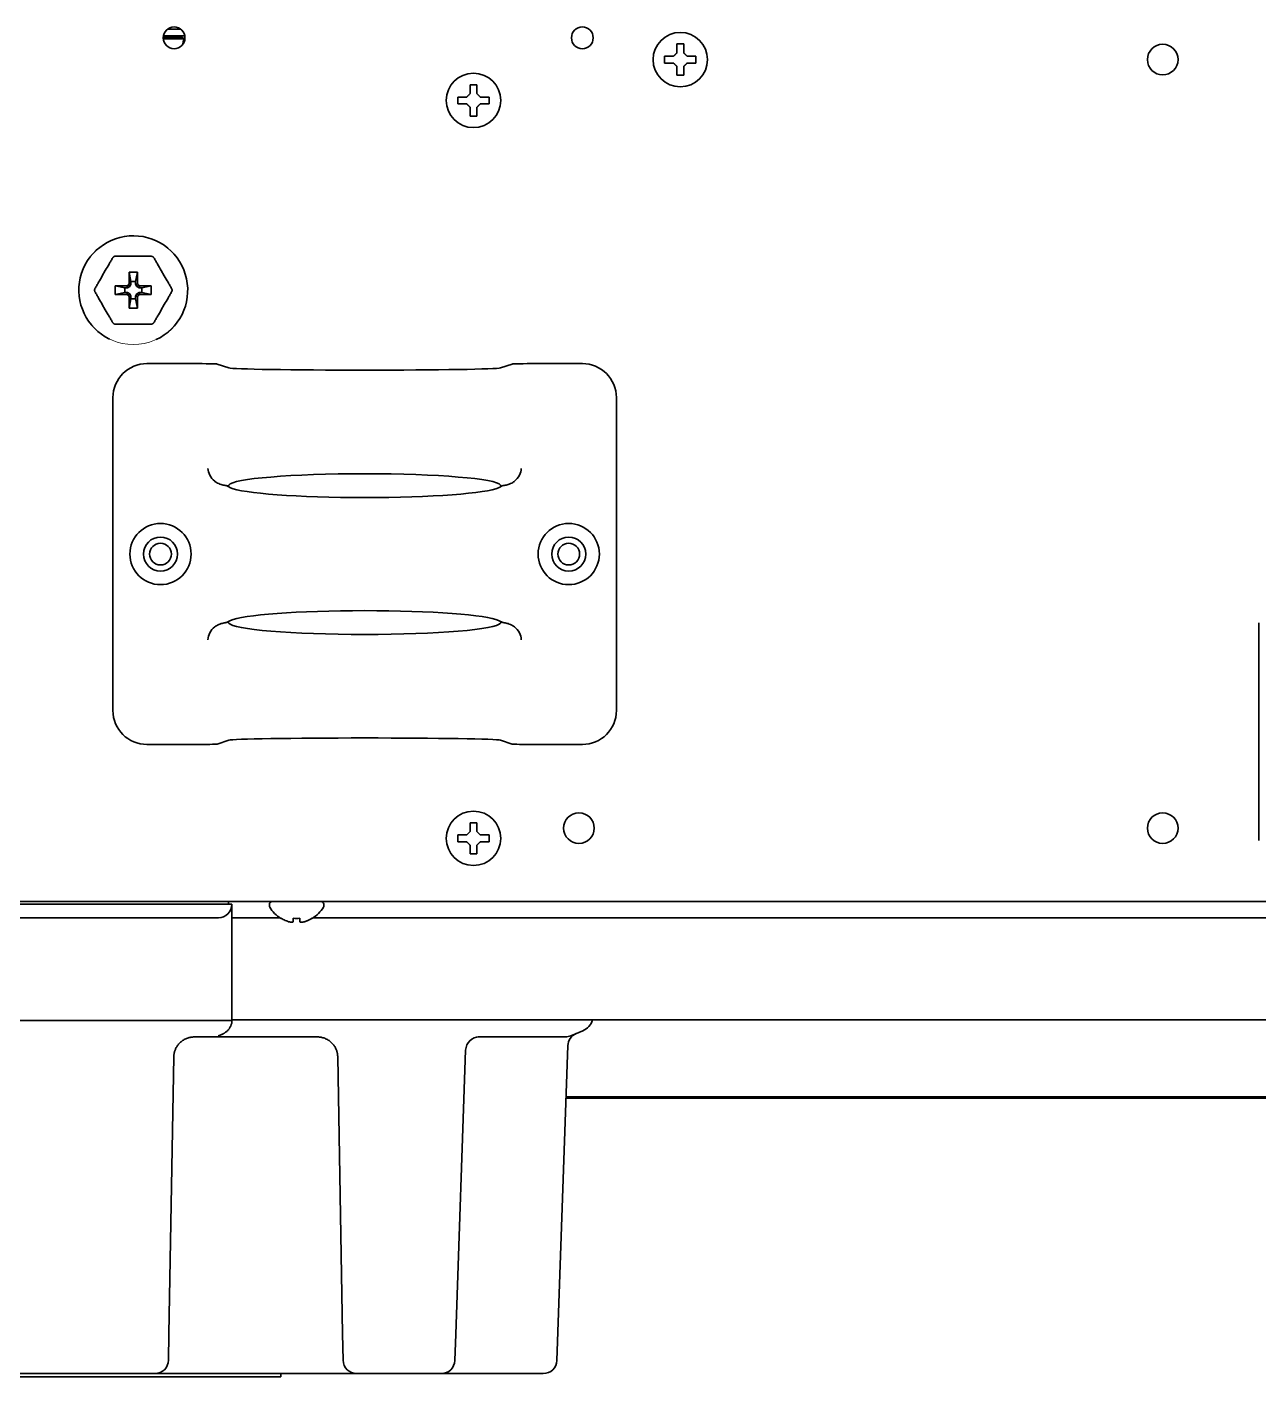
# Model space of a CAD drawing. Extents: x 6327 to 10269, y -393 to 3371.
# Drawn here: x 8792.4 to 8973.5, y 2528 to 2726.5 of the extents above; entities that cross this region are included whole.
import ezdxf

# ---------------------------------------------------------------- set-up
doc = ezdxf.new("R2010")
doc.units = 0
doc.header["$LTSCALE"] = 5
doc.layers.get('0').update_dxf_attribs({"linetype": 'CONTINUOUS', "lineweight": 0})
doc.layers.add('1', color=7, linetype='CONTINUOUS', true_color=0xffffff)

msp = doc.modelspace()

# ---------------------------------------------------------------- linework, layer by layer
msp.add_circle((8808.07, 2687.83), 8)
at = {"layer": '1', "color": 7, "linetype": 'Continuous', "lineweight": 35}
for p, q in [((8813.14, 2726.23), (8815.01, 2726.23)), ((8812.48, 2725.03), (8815.16, 2725.03)), ((8812.48, 2724.78), (8815.6, 2724.78)), ((8815.64, 2725.23), (8812.5, 2725.23)), ((8815.6, 2724.78), (8815.16, 2725.03)), ((8815.33, 2723.94), (8815.42, 2724.42)), ((8815.45, 2724.52), (8815.6, 2724.78)), ((8886.17, 2721.73), (8886.17, 2722.23)), ((8886.17, 2721.23), (8886.17, 2721.73)), ((8890.77, 2722.23), (8890.77, 2721.73)), ((8890.77, 2721.73), (8890.77, 2721.23)), ((8855.77, 2715.73), (8855.77, 2716.23)), ((8855.77, 2715.23), (8855.77, 2715.73)), ((8860.37, 2716.23), (8860.37, 2715.73)), ((8860.37, 2715.73), (8860.37, 2715.23)), ((8807.64, 2692.83), (8808.51, 2692.83)), ((8803.52, 2689.95), (8803.96, 2690.7)), ((8807.73, 2689.09), (8807.45, 2690.48)), ((8807.45, 2690.48), (8808.7, 2690.48)), ((8807.45, 2688.78), (8807.45, 2690.48)), ((8808.7, 2690.48), (8808.41, 2689.09)), ((8808.7, 2690.48), (8808.7, 2688.78)), ((8812.19, 2690.7), (8812.62, 2689.95)), ((8805.42, 2688.45), (8806.81, 2688.17)), ((8805.42, 2687.2), (8805.42, 2688.45)), ((8805.42, 2688.45), (8807.12, 2688.45)), ((8807.2, 2688.17), (8806.81, 2688.17)), ((8806.81, 2688.17), (8806.81, 2687.49)), ((8807.12, 2688.45), (8807.33, 2688.57)), ((8807.12, 2688.45), (8807.2, 2688.17)), ((8807.54, 2688.36), (8807.2, 2688.17)), ((8807.33, 2688.57), (8807.45, 2688.78)), ((8807.33, 2688.57), (8807.54, 2688.36)), ((8807.45, 2688.78), (8807.73, 2688.7)), ((8807.73, 2688.7), (8807.54, 2688.36)), ((8807.73, 2689.09), (8807.73, 2688.7)), ((8808.41, 2689.09), (8807.73, 2689.09)), ((8808.41, 2688.7), (8808.41, 2689.09)), ((8808.7, 2688.78), (8808.41, 2688.7)), ((8808.61, 2688.36), (8808.41, 2688.7)), ((8808.82, 2688.57), (8808.61, 2688.36)), ((8808.95, 2688.17), (8808.61, 2688.36)), ((8808.7, 2688.78), (8808.82, 2688.57)), ((8808.82, 2688.57), (8809.02, 2688.45)), ((8809.02, 2688.45), (8808.95, 2688.17)), ((8809.33, 2688.17), (8808.95, 2688.17)), ((8809.02, 2688.45), (8810.72, 2688.45)), ((8810.72, 2688.45), (8809.33, 2688.17)), ((8809.33, 2687.49), (8809.33, 2688.17)), ((8810.72, 2688.45), (8810.72, 2687.2)), ((8805.42, 2687.2), (8806.81, 2687.49)), ((8807.12, 2687.2), (8805.42, 2687.2)), ((8806.81, 2687.49), (8807.2, 2687.49)), ((8807.12, 2687.2), (8807.2, 2687.49)), ((8807.33, 2687.08), (8807.12, 2687.2)), ((8807.2, 2687.49), (8807.54, 2687.29)), ((8807.33, 2687.08), (8807.54, 2687.29)), ((8807.45, 2686.88), (8807.33, 2687.08)), ((8807.45, 2686.88), (8807.73, 2686.95)), ((8807.45, 2685.18), (8807.45, 2686.88)), ((8807.45, 2685.18), (8807.73, 2686.56)), ((8807.54, 2687.29), (8807.73, 2686.95)), ((8807.73, 2686.95), (8807.73, 2686.56)), ((8807.73, 2686.56), (8808.41, 2686.56)), ((8808.41, 2686.95), (8808.61, 2687.29)), ((8808.7, 2686.88), (8808.41, 2686.95)), ((8808.41, 2686.56), (8808.41, 2686.95)), ((8808.7, 2685.18), (8808.41, 2686.56)), ((8808.61, 2687.29), (8808.95, 2687.49)), ((8808.82, 2687.08), (8808.61, 2687.29)), ((8808.82, 2687.08), (8808.7, 2686.88)), ((8808.7, 2686.88), (8808.7, 2685.18)), ((8809.02, 2687.2), (8808.82, 2687.08)), ((8808.95, 2687.49), (8809.33, 2687.49)), ((8809.02, 2687.2), (8808.95, 2687.49)), ((8810.72, 2687.2), (8809.02, 2687.2)), ((8810.72, 2687.2), (8809.33, 2687.49)), ((8803.96, 2684.95), (8803.52, 2685.7)), ((8808.7, 2685.18), (8807.45, 2685.18)), ((8812.62, 2685.7), (8812.19, 2684.95)), ((8808.51, 2682.83), (8807.64, 2682.83)), ((8816.89, 2677.03), (8810.08, 2677.03)), ((8822.1, 2676.4), (8820.38, 2676.97)), ((8863.76, 2676.97), (8862.05, 2676.4)), ((8874.07, 2677.03), (8867.26, 2677.03)), ((8805.07, 2626.02), (8805.07, 2672.03)), ((8879.07, 2626.02), (8879.07, 2672.03)), ((8821.77, 2659.09), (8822.38, 2658.78)), ((8822.1, 2659.18), (8821.98, 2658.98)), ((8861.77, 2658.78), (8862.38, 2659.09)), ((8862.05, 2659.18), (8862.16, 2658.98)), ((8821.77, 2638.97), (8822.38, 2639.27)), ((8822.1, 2638.87), (8821.98, 2639.07)), ((8861.77, 2639.27), (8862.38, 2638.97)), ((8862.05, 2638.87), (8862.16, 2639.07)), ((8973.52, 2606.93), (8973.52, 2638.93)), ((8816.89, 2621.03), (8810.08, 2621.03)), ((8822.1, 2621.66), (8820.38, 2621.08)), ((8863.76, 2621.08), (8862.05, 2621.66)), ((8874.07, 2621.03), (8867.26, 2621.03)), ((8855.77, 2607.23), (8855.77, 2607.73)), ((8855.77, 2606.73), (8855.77, 2607.23)), ((8860.37, 2607.73), (8860.37, 2607.23)), ((8860.37, 2607.23), (8860.37, 2606.73)), ((9134.06, 2597.93), (8717.37, 2597.93)), ((8717.37, 2597.53), (8820.57, 2597.53)), ((8822.57, 2597.53), (8820.57, 2597.53)), ((8822.07, 2597.53), (8822.07, 2597.93)), ((8822.57, 2597.53), (8822.57, 2591.53)), ((8828.07, 2597.53), (8828.07, 2597.33)), ((8836.07, 2597.33), (8836.07, 2597.53)), ((8717.37, 2595.53), (8820.57, 2595.53)), ((8829.65, 2595.53), (8822.57, 2595.53)), ((8829.77, 2595.45), (8829.77, 2595.48)), ((8834.37, 2595.48), (8834.37, 2595.45)), ((9090.94, 2595.53), (8834.5, 2595.53)), ((8822.57, 2591.53), (8822.57, 2582.53)), ((8822.57, 2582.53), (8822.57, 2580.53)), ((9134.07, 2580.53), (8822.56, 2580.53)), ((8822.57, 2580.53), (8822.57, 2580.48)), ((8822.57, 2580.44), (8719.42, 2580.5)), ((8874.15, 2578.94), (8872.36, 2578.18)), ((8817.02, 2578.03), (8835.12, 2578.03)), ((8871.58, 2578.03), (8858.76, 2578.03)), ((8871.94, 2576.75), (8870.32, 2530.46)), ((8814.02, 2575.08), (8813.31, 2534.35)), ((8838.84, 2534.35), (8838.12, 2575.08)), ((8855.46, 2534.32), (8856.92, 2576.1)), ((9134.07, 2569.03), (8871.66, 2569.03)), ((8871.67, 2569.24), (9134.07, 2569.24)), ((8813.31, 2534.35), (8813.24, 2530.49)), ((8838.9, 2530.49), (8838.84, 2534.35)), ((8855.32, 2530.46), (8855.46, 2534.32)), ((8811.24, 2528.53), (8697.92, 2528.53)), ((8816.18, 2528.53), (8840.9, 2528.53)), ((8829.76, 2528.03), (8829.76, 2528.53)), ((8853.33, 2528.53), (8840.9, 2528.53)), ((8853.33, 2528.53), (8857.32, 2528.53)), ((8868.33, 2528.53), (8857.32, 2528.53))]:
    msp.add_line(p, q, dxfattribs=at)
for centre, radius in [((8814.07, 2724.93), 1.6), ((8874.07, 2724.93), 1.6), ((8888.47, 2721.73), 4), ((8959.37, 2721.73), 2.25), ((8858.07, 2715.73), 4), ((8812.07, 2649.03), 4.5), ((8872.07, 2649.03), 4.5), ((8812.07, 2649.03), 2.5), ((8812.07, 2649.03), 1.6), ((8872.07, 2649.03), 2.5), ((8872.07, 2649.03), 1.6), ((8858.07, 2607.23), 4), ((8873.57, 2608.73), 2.25), ((8959.37, 2608.73), 2.25)]:
    msp.add_circle(centre, radius, dxfattribs=at)
for centre, radius, start, end in [((8815.71, 2724.37), 0.3, 150, 170), ((8808.07, 2687.83), 8, 294.8737, 243.9956), ((8820.57, 2597.53), 2, 270, 0), ((8828.47, 2597.53), 0.4, 90, 180), ((8828.47, 2597.33), 0.4, 180, 210.3012), ((8832.27, 2599.55), 4.8, 210.3012, 238.6273), ((8831.87, 2599.55), 4.8, 301.3727, 329.6988), ((8835.67, 2597.53), 0.4, 0, 90), ((8835.67, 2597.33), 0.4, 329.6988, 0), ((8873.18, 2581.24), 2.5, 292.9002, 343.3181), ((8873.94, 2576.68), 2, 112.9002, 178), ((8858.92, 2576.03), 2, 90, 178), ((8811.24, 2530.53), 2, 270, 359), ((8840.9, 2530.53), 2, 181, 270), ((8853.33, 2530.53), 2, 270, 358), ((8868.33, 2530.53), 2, 270, 358)]:
    msp.add_arc(centre, radius, start, end, dxfattribs=at)
for centre, major_axis, ratio, start_param, end_param in [((8810.08, 2672.03), (4.75, -1.58), 0.998478, 1.89276, 3.462643), ((8816.89, 2676.97), (3.5, 0), 0.017455, 0.05236, 1.570796), ((8842.07, 2676.42), (20, 0), 0.017455, -3.089233, -0.05236), ((8867.26, 2676.97), (3.5, 0), 0.017455, 1.570796, 3.089233), ((8874.07, 2672.03), (4.75, 1.58), 0.998478, -0.32105, 1.248833), ((8842.07, 2659.09), (20, 0), 0.087489, 0.05236, 3.089233), ((8821.61, 2661.7), (1.29, 2.16), 0.99484, -3.269542, -3.152361), ((8820.29, 2659.06), (1.5, 0), 0.087489, 0.174533, 0.565507), ((8842.07, 2659.09), (20, 0), 0.087489, -2.96706, -0.174533), ((8863.85, 2659.06), (1.5, 0), 0.087489, 2.576086, 2.96706), ((8862.54, 2661.7), (-1.29, 2.16), 0.99484, -3.130824, -3.013643), ((8842.07, 2638.96), (20, 0), 0.087489, 0.174533, 2.96706), ((8821.61, 2636.35), (-1.29, 2.16), 0.99484, 0.010769, 0.127949), ((8820.29, 2638.99), (1.5, 0), 0.087489, -0.565507, -0.174533), ((8842.07, 2638.96), (20, 0), 0.087489, -3.089233, -0.05236), ((8863.85, 2638.99), (1.5, 0), 0.087489, -2.96706, -2.576086), ((8862.54, 2636.35), (1.29, 2.16), 0.99484, -0.127949, -0.010769), ((8810.08, 2626.03), (4.75, 1.58), 0.998478, 2.820542, 4.390425), ((8874.07, 2626.03), (4.75, -1.58), 0.998478, -1.248833, 0.32105), ((8816.89, 2621.09), (3.5, 0), 0.017455, -1.570796, -0.05236), ((8842.07, 2621.64), (20, 0), 0.017455, 0.05236, 3.089233), ((8867.26, 2621.09), (3.5, 0), 0.017455, -3.089233, -1.570796), ((8871.58, 2580.03), (0, -2), 1, 0, 0.399684)]:
    msp.add_ellipse(centre, major_axis=major_axis, ratio=ratio, start_param=start_param, end_param=end_param, dxfattribs=at)
for points in [[(8887.97, 2722.73), (8887.97, 2722.78), (8887.97, 2722.89), (8887.97, 2723.05), (8887.97, 2723.21), (8887.97, 2723.36), (8887.97, 2723.52), (8887.97, 2723.67), (8887.97, 2723.84), (8887.97, 2723.96), (8887.97, 2724.03)], [(8887.97, 2724.03), (8888.14, 2724.03), (8888.47, 2724.03), (8888.81, 2724.03), (8888.97, 2724.03)], [(8887.47, 2722.23), (8887.5, 2722.25), (8887.54, 2722.3), (8887.62, 2722.37), (8887.69, 2722.44), (8887.76, 2722.51), (8887.83, 2722.58), (8887.9, 2722.65), (8887.95, 2722.7), (8887.97, 2722.73)], [(8888.97, 2722.73), (8889, 2722.7), (8889.05, 2722.65), (8889.12, 2722.58), (8889.2, 2722.5), (8889.27, 2722.43), (8889.33, 2722.36), (8889.4, 2722.3), (8889.45, 2722.25), (8889.47, 2722.23)], [(8889.47, 2722.23), (8889.53, 2722.23), (8889.64, 2722.23), (8889.8, 2722.23), (8889.96, 2722.23), (8890.11, 2722.23), (8890.26, 2722.23), (8890.42, 2722.23), (8890.59, 2722.23), (8890.71, 2722.23), (8890.77, 2722.23)], [(8887.47, 2721.23), (8887.42, 2721.23), (8887.31, 2721.23), (8887.15, 2721.23), (8886.99, 2721.23), (8886.83, 2721.23), (8886.68, 2721.23), (8886.53, 2721.23), (8886.36, 2721.23), (8886.24, 2721.23), (8886.17, 2721.23)], [(8887.97, 2720.73), (8887.95, 2720.75), (8887.9, 2720.8), (8887.82, 2720.88), (8887.75, 2720.95), (8887.68, 2721.02), (8887.61, 2721.09), (8887.54, 2721.16), (8887.5, 2721.2), (8887.47, 2721.23)], [(8889.47, 2721.23), (8889.45, 2721.2), (8889.4, 2721.15), (8889.33, 2721.08), (8889.26, 2721.01), (8889.19, 2720.94), (8889.12, 2720.87), (8889.04, 2720.8), (8889, 2720.75), (8888.97, 2720.73)], [(8888.97, 2720.73), (8888.97, 2720.67), (8888.97, 2720.56), (8888.97, 2720.4), (8888.97, 2720.24), (8888.97, 2720.09), (8888.97, 2719.94), (8888.97, 2719.78), (8888.97, 2719.61), (8888.97, 2719.49), (8888.97, 2719.43)], [(8857.57, 2716.73), (8857.57, 2716.78), (8857.57, 2716.89), (8857.57, 2717.05), (8857.57, 2717.21), (8857.57, 2717.36), (8857.57, 2717.52), (8857.57, 2717.67), (8857.57, 2717.84), (8857.57, 2717.96), (8857.57, 2718.03)], [(8857.57, 2718.03), (8857.74, 2718.03), (8858.07, 2718.03), (8858.41, 2718.03), (8858.57, 2718.03)], [(8888.97, 2719.43), (8888.81, 2719.43), (8888.47, 2719.43), (8888.14, 2719.43), (8887.97, 2719.43)], [(8857.07, 2716.23), (8857.1, 2716.25), (8857.14, 2716.3), (8857.22, 2716.37), (8857.29, 2716.44), (8857.36, 2716.51), (8857.43, 2716.58), (8857.5, 2716.65), (8857.55, 2716.7), (8857.57, 2716.73)], [(8858.57, 2716.73), (8858.6, 2716.7), (8858.65, 2716.65), (8858.72, 2716.58), (8858.8, 2716.5), (8858.87, 2716.43), (8858.93, 2716.36), (8859, 2716.3), (8859.05, 2716.25), (8859.07, 2716.23)], [(8859.07, 2716.23), (8859.13, 2716.23), (8859.24, 2716.23), (8859.4, 2716.23), (8859.56, 2716.23), (8859.71, 2716.23), (8859.86, 2716.23), (8860.02, 2716.23), (8860.19, 2716.23), (8860.31, 2716.23), (8860.37, 2716.23)], [(8857.07, 2715.23), (8857.02, 2715.23), (8856.91, 2715.23), (8856.75, 2715.23), (8856.59, 2715.23), (8856.43, 2715.23), (8856.28, 2715.23), (8856.13, 2715.23), (8855.96, 2715.23), (8855.84, 2715.23), (8855.77, 2715.23)], [(8857.57, 2714.73), (8857.55, 2714.75), (8857.5, 2714.8), (8857.42, 2714.88), (8857.35, 2714.95), (8857.28, 2715.02), (8857.21, 2715.09), (8857.14, 2715.16), (8857.1, 2715.2), (8857.07, 2715.23)], [(8859.07, 2715.23), (8859.05, 2715.2), (8859, 2715.15), (8858.93, 2715.08), (8858.86, 2715.01), (8858.79, 2714.94), (8858.72, 2714.87), (8858.64, 2714.8), (8858.6, 2714.75), (8858.57, 2714.73)], [(8858.57, 2714.73), (8858.57, 2714.67), (8858.57, 2714.56), (8858.57, 2714.4), (8858.57, 2714.24), (8858.57, 2714.09), (8858.57, 2713.94), (8858.57, 2713.78), (8858.57, 2713.61), (8858.57, 2713.49), (8858.57, 2713.43)], [(8858.57, 2713.43), (8858.41, 2713.43), (8858.07, 2713.43), (8857.74, 2713.43), (8857.57, 2713.43)], [(8857.57, 2608.23), (8857.57, 2608.28), (8857.57, 2608.39), (8857.57, 2608.55), (8857.57, 2608.71), (8857.57, 2608.86), (8857.57, 2609.02), (8857.57, 2609.17), (8857.57, 2609.34), (8857.57, 2609.46), (8857.57, 2609.53)], [(8857.57, 2609.53), (8857.74, 2609.53), (8858.07, 2609.53), (8858.41, 2609.53), (8858.57, 2609.53)], [(8857.07, 2606.73), (8857.02, 2606.73), (8856.91, 2606.73), (8856.75, 2606.73), (8856.59, 2606.73), (8856.43, 2606.73), (8856.28, 2606.73), (8856.13, 2606.73), (8855.96, 2606.73), (8855.84, 2606.73), (8855.77, 2606.73)], [(8857.07, 2607.73), (8857.1, 2607.75), (8857.14, 2607.8), (8857.22, 2607.87), (8857.29, 2607.94), (8857.36, 2608.01), (8857.43, 2608.08), (8857.5, 2608.15), (8857.55, 2608.2), (8857.57, 2608.23)], [(8857.57, 2606.23), (8857.55, 2606.25), (8857.5, 2606.3), (8857.42, 2606.38), (8857.35, 2606.45), (8857.28, 2606.52), (8857.21, 2606.59), (8857.14, 2606.66), (8857.1, 2606.7), (8857.07, 2606.73)], [(8858.57, 2608.23), (8858.6, 2608.2), (8858.65, 2608.15), (8858.72, 2608.08), (8858.8, 2608), (8858.87, 2607.93), (8858.93, 2607.86), (8859, 2607.8), (8859.05, 2607.75), (8859.07, 2607.73)], [(8859.07, 2606.73), (8859.05, 2606.7), (8859, 2606.65), (8858.93, 2606.58), (8858.86, 2606.51), (8858.79, 2606.44), (8858.72, 2606.37), (8858.64, 2606.3), (8858.6, 2606.25), (8858.57, 2606.23)], [(8859.07, 2607.73), (8859.13, 2607.73), (8859.24, 2607.73), (8859.4, 2607.73), (8859.56, 2607.73), (8859.71, 2607.73), (8859.86, 2607.73), (8860.02, 2607.73), (8860.19, 2607.73), (8860.31, 2607.73), (8860.37, 2607.73)], [(8858.57, 2604.93), (8858.41, 2604.93), (8858.07, 2604.93), (8857.74, 2604.93), (8857.57, 2604.93)], [(8858.57, 2606.23), (8858.57, 2606.17), (8858.57, 2606.06), (8858.57, 2605.9), (8858.57, 2605.74), (8858.57, 2605.59), (8858.57, 2605.44), (8858.57, 2605.28), (8858.57, 2605.11), (8858.57, 2604.99), (8858.57, 2604.93)], [(8831.07, 2594.93), (8831.1, 2594.93), (8831.14, 2594.92), (8831.22, 2594.92), (8831.29, 2594.91), (8831.36, 2594.91), (8831.43, 2594.92), (8831.5, 2594.92), (8831.55, 2594.93), (8831.57, 2594.93)], [(8831.57, 2594.93), (8831.57, 2594.94), (8831.57, 2594.97), (8831.57, 2595.02), (8831.57, 2595.08), (8831.57, 2595.14), (8831.57, 2595.21), (8831.57, 2595.28), (8831.57, 2595.37), (8831.57, 2595.44), (8831.57, 2595.48)], [(8831.57, 2595.48), (8831.74, 2595.46), (8832.07, 2595.44), (8832.41, 2595.46), (8832.57, 2595.48)], [(8832.57, 2594.93), (8832.6, 2594.93), (8832.65, 2594.92), (8832.72, 2594.92), (8832.8, 2594.91), (8832.87, 2594.91), (8832.93, 2594.92), (8833, 2594.92), (8833.05, 2594.93), (8833.07, 2594.93)], [(8833.07, 2594.93), (8833.13, 2594.94), (8833.24, 2594.97), (8833.4, 2595.02), (8833.56, 2595.08), (8833.71, 2595.14), (8833.86, 2595.21), (8834.02, 2595.28), (8834.19, 2595.37), (8834.31, 2595.44), (8834.37, 2595.48)], [(8814.02, 2575.08), (8814.02, 2575.13), (8814.03, 2575.25), (8814.05, 2575.42), (8814.07, 2575.6), (8814.12, 2575.79), (8814.18, 2575.98), (8814.25, 2576.18), (8814.34, 2576.38), (8814.45, 2576.58), (8814.58, 2576.78), (8814.73, 2576.97), (8814.9, 2577.16), (8815.1, 2577.33), (8815.31, 2577.5), (8815.54, 2577.64), (8815.79, 2577.77), (8816.04, 2577.87), (8816.3, 2577.94), (8816.55, 2577.99), (8816.79, 2578.02), (8816.94, 2578.03), (8817.02, 2578.03)]]:
    msp.add_open_spline(points, degree=3, dxfattribs=at)
for points, knots in [([(8888.97, 2724.03), (8888.97, 2723.82), (8888.97, 2723.61), (8888.97, 2723.29), (8888.97, 2723.18), (8888.97, 2722.95), (8888.97, 2722.84), (8888.97, 2722.73)], [0, 0, 0, 0, 0.5, 0.5, 0.75, 0.75, 1, 1, 1, 1]), ([(8886.17, 2722.23), (8886.38, 2722.23), (8886.59, 2722.23), (8886.91, 2722.23), (8887.02, 2722.23), (8887.24, 2722.23), (8887.36, 2722.23), (8887.47, 2722.23)], [0, 0, 0, 0, 0.5, 0.5, 0.75, 0.75, 1, 1, 1, 1]), ([(8887.97, 2719.43), (8887.97, 2719.63), (8887.97, 2719.84), (8887.97, 2720.16), (8887.97, 2720.27), (8887.97, 2720.5), (8887.97, 2720.61), (8887.97, 2720.73)], [0, 0, 0, 0, 0.5, 0.5, 0.75, 0.75, 1, 1, 1, 1]), ([(8890.77, 2721.23), (8890.57, 2721.23), (8890.36, 2721.23), (8890.04, 2721.23), (8889.93, 2721.23), (8889.7, 2721.23), (8889.59, 2721.23), (8889.47, 2721.23)], [0, 0, 0, 0, 0.5, 0.5, 0.75, 0.75, 1, 1, 1, 1]), ([(8858.57, 2718.03), (8858.57, 2717.82), (8858.57, 2717.61), (8858.57, 2717.29), (8858.57, 2717.18), (8858.57, 2716.95), (8858.57, 2716.84), (8858.57, 2716.73)], [0, 0, 0, 0, 0.5, 0.5, 0.75, 0.75, 1, 1, 1, 1]), ([(8855.77, 2716.23), (8855.98, 2716.23), (8856.19, 2716.23), (8856.51, 2716.23), (8856.62, 2716.23), (8856.84, 2716.23), (8856.96, 2716.23), (8857.07, 2716.23)], [0, 0, 0, 0, 0.5, 0.5, 0.75, 0.75, 1, 1, 1, 1]), ([(8857.57, 2713.43), (8857.57, 2713.63), (8857.57, 2713.84), (8857.57, 2714.16), (8857.57, 2714.27), (8857.57, 2714.5), (8857.57, 2714.61), (8857.57, 2714.73)], [0, 0, 0, 0, 0.5, 0.5, 0.75, 0.75, 1, 1, 1, 1]), ([(8860.37, 2715.23), (8860.17, 2715.23), (8859.96, 2715.23), (8859.64, 2715.23), (8859.53, 2715.23), (8859.3, 2715.23), (8859.19, 2715.23), (8859.07, 2715.23)], [0, 0, 0, 0, 0.5, 0.5, 0.75, 0.75, 1, 1, 1, 1]), ([(8803.96, 2690.7), (8804.15, 2691.03), (8804.33, 2691.35), (8804.6, 2691.82), (8804.69, 2691.97), (8804.83, 2692.2), (8804.87, 2692.28), (8804.96, 2692.43), (8805, 2692.5), (8805.04, 2692.58)], [0, 0, 0, 0, 0.5, 0.5, 0.75, 0.75, 0.875, 0.875, 1, 1, 1, 1]), ([(8805.04, 2692.58), (8805.05, 2692.59), (8805.06, 2692.61), (8805.09, 2692.65), (8805.11, 2692.66), (8805.13, 2692.69), (8805.14, 2692.69), (8805.15, 2692.71), (8805.16, 2692.72), (8805.19, 2692.74), (8805.21, 2692.75), (8805.26, 2692.78), (8805.3, 2692.8), (8805.37, 2692.81), (8805.39, 2692.82), (8805.43, 2692.82), (8805.45, 2692.83), (8805.47, 2692.83)], [0, 0, 0, 0, 0.125, 0.125, 0.25, 0.25, 0.3125, 0.3125, 0.375, 0.375, 0.5, 0.5, 0.75, 0.75, 0.875, 0.875, 1, 1, 1, 1]), ([(8805.47, 2692.83), (8805.65, 2692.83), (8805.82, 2692.83), (8806.17, 2692.83), (8806.35, 2692.83), (8806.89, 2692.83), (8807.26, 2692.83), (8807.64, 2692.83)], [0, 0, 0, 0, 0.25, 0.25, 0.5, 0.5, 1, 1, 1, 1]), ([(8808.51, 2692.83), (8808.89, 2692.83), (8809.26, 2692.83), (8809.8, 2692.83), (8809.97, 2692.83), (8810.24, 2692.83), (8810.33, 2692.83), (8810.5, 2692.83), (8810.59, 2692.83), (8810.67, 2692.83)], [0, 0, 0, 0, 0.5, 0.5, 0.75, 0.75, 0.875, 0.875, 1, 1, 1, 1]), ([(8810.67, 2692.83), (8810.69, 2692.83), (8810.71, 2692.82), (8810.76, 2692.82), (8810.78, 2692.81), (8810.82, 2692.8), (8810.84, 2692.8), (8810.87, 2692.78), (8810.88, 2692.78), (8810.9, 2692.77), (8810.91, 2692.76), (8810.96, 2692.74), (8810.99, 2692.71), (8811.04, 2692.66), (8811.05, 2692.65), (8811.08, 2692.61), (8811.09, 2692.59), (8811.1, 2692.58)], [0, 0, 0, 0, 0.125, 0.125, 0.25, 0.25, 0.375, 0.375, 0.4375, 0.4375, 0.5, 0.5, 0.75, 0.75, 0.875, 0.875, 1, 1, 1, 1]), ([(8811.1, 2692.58), (8811.19, 2692.43), (8811.28, 2692.28), (8811.45, 2691.97), (8811.54, 2691.82), (8811.81, 2691.35), (8811.99, 2691.03), (8812.19, 2690.7)], [0, 0, 0, 0, 0.25, 0.25, 0.5, 0.5, 1, 1, 1, 1]), ([(8802.44, 2688.08), (8802.53, 2688.22), (8802.62, 2688.37), (8802.79, 2688.68), (8802.88, 2688.83), (8803.15, 2689.3), (8803.33, 2689.62), (8803.52, 2689.95)], [0, 0, 0, 0, 0.25, 0.25, 0.5, 0.5, 1, 1, 1, 1]), ([(8812.62, 2689.95), (8812.81, 2689.62), (8813, 2689.3), (8813.26, 2688.83), (8813.35, 2688.68), (8813.49, 2688.45), (8813.53, 2688.38), (8813.62, 2688.22), (8813.66, 2688.15), (8813.7, 2688.08)], [0, 0, 0, 0, 0.5, 0.5, 0.75, 0.75, 0.875, 0.875, 1, 1, 1, 1]), ([(8802.44, 2687.58), (8802.42, 2687.61), (8802.41, 2687.65), (8802.38, 2687.74), (8802.38, 2687.78), (8802.38, 2687.87), (8802.38, 2687.91), (8802.4, 2687.97), (8802.4, 2687.98), (8802.41, 2688), (8802.41, 2688.01), (8802.42, 2688.04), (8802.43, 2688.06), (8802.44, 2688.08)], [0, 0, 0, 0, 0.25, 0.25, 0.5, 0.5, 0.75, 0.75, 0.8125, 0.8125, 0.875, 0.875, 1, 1, 1, 1]), ([(8813.7, 2688.08), (8813.72, 2688.04), (8813.74, 2688), (8813.76, 2687.91), (8813.77, 2687.87), (8813.77, 2687.78), (8813.76, 2687.74), (8813.75, 2687.69), (8813.75, 2687.68), (8813.74, 2687.65), (8813.73, 2687.64), (8813.72, 2687.61), (8813.71, 2687.59), (8813.7, 2687.58)], [0, 0, 0, 0, 0.25, 0.25, 0.5, 0.5, 0.75, 0.75, 0.8125, 0.8125, 0.875, 0.875, 1, 1, 1, 1]), ([(8803.52, 2685.7), (8803.33, 2686.03), (8803.15, 2686.35), (8802.88, 2686.82), (8802.79, 2686.97), (8802.66, 2687.2), (8802.62, 2687.28), (8802.53, 2687.43), (8802.49, 2687.5), (8802.44, 2687.58)], [0, 0, 0, 0, 0.5, 0.5, 0.75, 0.75, 0.875, 0.875, 1, 1, 1, 1]), ([(8813.7, 2687.58), (8813.62, 2687.43), (8813.53, 2687.28), (8813.35, 2686.97), (8813.27, 2686.82), (8813, 2686.35), (8812.81, 2686.03), (8812.62, 2685.7)], [0, 0, 0, 0, 0.25, 0.25, 0.5, 0.5, 1, 1, 1, 1]), ([(8805.04, 2683.08), (8804.96, 2683.22), (8804.87, 2683.37), (8804.69, 2683.68), (8804.61, 2683.83), (8804.34, 2684.3), (8804.15, 2684.62), (8803.96, 2684.95)], [0, 0, 0, 0, 0.25, 0.25, 0.5, 0.5, 1, 1, 1, 1]), ([(8812.19, 2684.95), (8812, 2684.62), (8811.81, 2684.3), (8811.54, 2683.83), (8811.45, 2683.68), (8811.32, 2683.45), (8811.28, 2683.38), (8811.19, 2683.22), (8811.15, 2683.15), (8811.1, 2683.08)], [0, 0, 0, 0, 0.5, 0.5, 0.75, 0.75, 0.875, 0.875, 1, 1, 1, 1]), ([(8805.47, 2682.83), (8805.45, 2682.83), (8805.43, 2682.83), (8805.39, 2682.83), (8805.37, 2682.84), (8805.32, 2682.85), (8805.3, 2682.86), (8805.27, 2682.87), (8805.26, 2682.87), (8805.24, 2682.88), (8805.23, 2682.89), (8805.19, 2682.92), (8805.15, 2682.94), (8805.11, 2682.99), (8805.09, 2683.01), (8805.06, 2683.04), (8805.05, 2683.06), (8805.04, 2683.08)], [0, 0, 0, 0, 0.125, 0.125, 0.25, 0.25, 0.375, 0.375, 0.4375, 0.4375, 0.5, 0.5, 0.75, 0.75, 0.875, 0.875, 1, 1, 1, 1]), ([(8807.64, 2682.83), (8807.26, 2682.83), (8806.89, 2682.83), (8806.35, 2682.83), (8806.17, 2682.83), (8805.91, 2682.83), (8805.82, 2682.83), (8805.65, 2682.83), (8805.56, 2682.83), (8805.47, 2682.83)], [0, 0, 0, 0, 0.5, 0.5, 0.75, 0.75, 0.875, 0.875, 1, 1, 1, 1]), ([(8810.67, 2682.83), (8810.5, 2682.83), (8810.33, 2682.83), (8809.98, 2682.83), (8809.8, 2682.83), (8809.26, 2682.83), (8808.89, 2682.83), (8808.51, 2682.83)], [0, 0, 0, 0, 0.25, 0.25, 0.5, 0.5, 1, 1, 1, 1]), ([(8811.1, 2683.08), (8811.09, 2683.06), (8811.08, 2683.04), (8811.05, 2683.01), (8811.04, 2682.99), (8811.02, 2682.97), (8811.01, 2682.96), (8810.99, 2682.94), (8810.98, 2682.94), (8810.96, 2682.92), (8810.94, 2682.9), (8810.88, 2682.87), (8810.84, 2682.85), (8810.78, 2682.84), (8810.76, 2682.83), (8810.71, 2682.83), (8810.69, 2682.83), (8810.67, 2682.83)], [0, 0, 0, 0, 0.125, 0.125, 0.25, 0.25, 0.3125, 0.3125, 0.375, 0.375, 0.5, 0.5, 0.75, 0.75, 0.875, 0.875, 1, 1, 1, 1]), ([(8819.05, 2661.61), (8819.07, 2661.27), (8819.26, 2660.54), (8819.75, 2659.97), (8820.05, 2659.73)], [0, 0, 0, 0, 0.472403, 1, 1, 1, 1]), ([(8864.09, 2659.73), (8864.39, 2659.97), (8864.88, 2660.54), (8865.08, 2661.27), (8865.09, 2661.61)], [0, 0, 0, 0, 0.527598, 1, 1, 1, 1]), ([(8821.56, 2659.13), (8821.37, 2659.16), (8820.93, 2659.24), (8820.51, 2659.43), (8820.29, 2659.56)], [0, 0, 0, 0, 0.432061, 1, 1, 1, 1]), ([(8863.85, 2659.56), (8863.64, 2659.43), (8863.22, 2659.24), (8862.78, 2659.16), (8862.59, 2659.13)], [0, 0, 0, 0, 0.567938, 1, 1, 1, 1]), ([(8820.05, 2638.32), (8819.75, 2638.09), (8819.26, 2637.51), (8819.07, 2636.79), (8819.05, 2636.44)], [0, 0, 0, 0, 0.527598, 1, 1, 1, 1]), ([(8820.29, 2638.49), (8820.51, 2638.62), (8820.93, 2638.81), (8821.37, 2638.89), (8821.56, 2638.92)], [0, 0, 0, 0, 0.567939, 1, 1, 1, 1]), ([(8862.59, 2638.92), (8862.78, 2638.89), (8863.22, 2638.81), (8863.64, 2638.62), (8863.85, 2638.49)], [0, 0, 0, 0, 0.432061, 1, 1, 1, 1]), ([(8865.09, 2636.44), (8865.08, 2636.79), (8864.88, 2637.51), (8864.39, 2638.09), (8864.09, 2638.32)], [0, 0, 0, 0, 0.472403, 1, 1, 1, 1]), ([(8858.57, 2609.53), (8858.57, 2609.32), (8858.57, 2609.11), (8858.57, 2608.79), (8858.57, 2608.68), (8858.57, 2608.45), (8858.57, 2608.34), (8858.57, 2608.23)], [0, 0, 0, 0, 0.5, 0.5, 0.75, 0.75, 1, 1, 1, 1]), ([(8855.77, 2607.73), (8855.98, 2607.73), (8856.19, 2607.73), (8856.51, 2607.73), (8856.62, 2607.73), (8856.84, 2607.73), (8856.96, 2607.73), (8857.07, 2607.73)], [0, 0, 0, 0, 0.5, 0.5, 0.75, 0.75, 1, 1, 1, 1]), ([(8860.37, 2606.73), (8860.17, 2606.73), (8859.96, 2606.73), (8859.64, 2606.73), (8859.53, 2606.73), (8859.3, 2606.73), (8859.19, 2606.73), (8859.07, 2606.73)], [0, 0, 0, 0, 0.5, 0.5, 0.75, 0.75, 1, 1, 1, 1]), ([(8857.57, 2604.93), (8857.57, 2605.13), (8857.57, 2605.34), (8857.57, 2605.66), (8857.57, 2605.77), (8857.57, 2606), (8857.57, 2606.11), (8857.57, 2606.23)], [0, 0, 0, 0, 0.5, 0.5, 0.75, 0.75, 1, 1, 1, 1]), ([(8829.77, 2595.48), (8829.98, 2595.36), (8830.19, 2595.25), (8830.51, 2595.11), (8830.62, 2595.07), (8830.84, 2594.99), (8830.96, 2594.96), (8831.07, 2594.93)], [0, 0, 0, 0, 0.5, 0.5, 0.75, 0.75, 1, 1, 1, 1]), ([(8832.57, 2595.48), (8832.57, 2595.36), (8832.57, 2595.25), (8832.57, 2595.11), (8832.57, 2595.07), (8832.57, 2594.99), (8832.57, 2594.96), (8832.57, 2594.93)], [0, 0, 0, 0, 0.5, 0.5, 0.75, 0.75, 1, 1, 1, 1]), ([(8874.51, 2580.53), (8874.58, 2580.53), (8874.65, 2580.53), (8874.75, 2580.53), (8874.78, 2580.53), (8874.83, 2580.53), (8874.85, 2580.53), (8874.88, 2580.53), (8874.89, 2580.53), (8874.97, 2580.53), (8875.03, 2580.53), (8875.12, 2580.53), (8875.15, 2580.53), (8875.19, 2580.53), (8875.2, 2580.53), (8875.23, 2580.53), (8875.24, 2580.53), (8875.3, 2580.53), (8875.35, 2580.53), (8875.41, 2580.53), (8875.43, 2580.53), (8875.45, 2580.53), (8875.46, 2580.53), (8875.47, 2580.53), (8875.48, 2580.53), (8875.52, 2580.53), (8875.54, 2580.53), (8875.56, 2580.53), (8875.56, 2580.53), (8875.57, 2580.53), (8875.57, 2580.53), (8875.57, 2580.53)], [0, 0, 0, 0, 0.125807, 0.125807, 0.18871, 0.18871, 0.220162, 0.220162, 0.251614, 0.251614, 0.377421, 0.377421, 0.440324, 0.440324, 0.471776, 0.471776, 0.503227, 0.503227, 0.629034, 0.629034, 0.691938, 0.691938, 0.723389, 0.723389, 0.754841, 0.754841, 0.880648, 0.880648, 0.943551, 0.943551, 1, 1, 1, 1]), ([(8821.95, 2578.99), (8821.9, 2578.94), (8821.85, 2578.89), (8821.74, 2578.8), (8821.69, 2578.76), (8821.58, 2578.68), (8821.52, 2578.64), (8821.44, 2578.59), (8821.41, 2578.57), (8821.35, 2578.53), (8821.32, 2578.52), (8821.23, 2578.47), (8821.17, 2578.44), (8821.05, 2578.38), (8821, 2578.35), (8820.88, 2578.3), (8820.82, 2578.28), (8820.72, 2578.24), (8820.68, 2578.23), (8820.63, 2578.21), (8820.6, 2578.2), (8820.59, 2578.2), (8820.57, 2578.19)], [0, 0, 0, 0, 0.125, 0.125, 0.25, 0.25, 0.375, 0.375, 0.4375, 0.4375, 0.5, 0.5, 0.625, 0.625, 0.75, 0.75, 0.875, 0.875, 0.9375, 0.96875, 0.96875, 1, 1, 1, 1]), ([(8822.57, 2580.48), (8822.57, 2580.41), (8822.57, 2580.34), (8822.56, 2580.21), (8822.54, 2580.07), (8822.5, 2579.94), (8822.47, 2579.84), (8822.46, 2579.8), (8822.44, 2579.74), (8822.42, 2579.71), (8822.38, 2579.61), (8822.32, 2579.49), (8822.25, 2579.37), (8822.2, 2579.28), (8822.18, 2579.26), (8822.14, 2579.2), (8822.11, 2579.17), (8822.05, 2579.09), (8822, 2579.04), (8821.95, 2578.99)], [0, 0, 0, 0, 0.125, 0.125, 0.25, 0.375, 0.375, 0.4375, 0.4375, 0.5, 0.5, 0.625, 0.75, 0.75, 0.8125, 0.8125, 0.875, 0.875, 1, 1, 1, 1]), ([(8835.12, 2578.03), (8835.18, 2578.03), (8835.32, 2578.02), (8835.55, 2578), (8835.81, 2577.95), (8836.08, 2577.88), (8836.35, 2577.77), (8836.6, 2577.64), (8836.85, 2577.49), (8837.07, 2577.31), (8837.27, 2577.13), (8837.45, 2576.93), (8837.6, 2576.72), (8837.74, 2576.51), (8837.84, 2576.3), (8837.93, 2576.09), (8838, 2575.88), (8838.06, 2575.68), (8838.09, 2575.48), (8838.11, 2575.3), (8838.12, 2575.16), (8838.12, 2575.09), (8838.12, 2575.08)], [0, 0, 0, 0, 0.031054, 0.080278, 0.132341, 0.187441, 0.244864, 0.304127, 0.364442, 0.424828, 0.484399, 0.542742, 0.599867, 0.655628, 0.709867, 0.762422, 0.81303, 0.861248, 0.90687, 0.950258, 0.992093, 1, 1, 1, 1]), ([(8829.76, 2528.03), (8829.76, 2528.03), (8828.27, 2528.03), (8824.74, 2528.03), (8821.14, 2528.03), (8816.88, 2528.03), (8812.15, 2528.03), (8807.97, 2528.03), (8804.53, 2528.03), (8801.9, 2528.03), (8799.18, 2528.03), (8795.28, 2528.03), (8790.02, 2528.03), (8783.3, 2528.03), (8773.55, 2528.03), (8761.06, 2528.03), (8746.76, 2528.03), (8734.47, 2528.03), (8725.36, 2528.03), (8720.82, 2528.03), (8719.52, 2528.03), (8719.37, 2528.03)], [0, 0, 0, 0, 0.05506, 0.087548, 0.12378, 0.163239, 0.205024, 0.248102, 0.269814, 0.291486, 0.313707, 0.337132, 0.387488, 0.442171, 0.500456, 0.62316, 0.74382, 0.849676, 0.932388, 0.991673, 1, 1, 1, 1]), ([(8811.24, 2528.53), (8811.24, 2528.53), (8811.24, 2528.53), (8811.25, 2528.53), (8811.25, 2528.53), (8811.25, 2528.53), (8811.25, 2528.53), (8811.25, 2528.53), (8811.25, 2528.53), (8811.25, 2528.53), (8811.26, 2528.53), (8811.27, 2528.53), (8811.28, 2528.53), (8811.31, 2528.53), (8811.35, 2528.53), (8811.4, 2528.53), (8811.46, 2528.53), (8811.52, 2528.53), (8811.58, 2528.53), (8811.64, 2528.53), (8811.72, 2528.53), (8811.81, 2528.53), (8811.9, 2528.53), (8812, 2528.53), (8812.1, 2528.53), (8812.21, 2528.53), (8812.33, 2528.53), (8812.45, 2528.53), (8812.58, 2528.53), (8812.75, 2528.53), (8812.96, 2528.53), (8813.23, 2528.53), (8813.48, 2528.53), (8813.71, 2528.53), (8813.93, 2528.53), (8814.15, 2528.53), (8814.37, 2528.53), (8814.6, 2528.53), (8814.83, 2528.53), (8815.05, 2528.53), (8815.22, 2528.53), (8815.34, 2528.53), (8815.4, 2528.53), (8815.46, 2528.53), (8815.52, 2528.53), (8815.58, 2528.53), (8815.64, 2528.53), (8815.7, 2528.53), (8815.76, 2528.53), (8815.82, 2528.53), (8815.88, 2528.53), (8815.94, 2528.53), (8816, 2528.53), (8816.06, 2528.53), (8816.12, 2528.53), (8816.16, 2528.53), (8816.18, 2528.53)], [0, 0, 0, 0, 0.031098, 0.040331, 0.048995, 0.057089, 0.064612, 0.071563, 0.07794, 0.083743, 0.088971, 0.114152, 0.142353, 0.173584, 0.214456, 0.250699, 0.282289, 0.309206, 0.331431, 0.358362, 0.384827, 0.410826, 0.436362, 0.461435, 0.486047, 0.510197, 0.533886, 0.557116, 0.579886, 0.602197, 0.642728, 0.681043, 0.717117, 0.744023, 0.770117, 0.795387, 0.819823, 0.844092, 0.867634, 0.890432, 0.912471, 0.918419, 0.924352, 0.93027, 0.936173, 0.942059, 0.94793, 0.953785, 0.959623, 0.965444, 0.971248, 0.977034, 0.982803, 0.988554, 0.994286, 1, 1, 1, 1])]:
    msp.add_open_spline(points, degree=3, knots=knots, dxfattribs=at)

doc.saveas('drawing.dxf')
